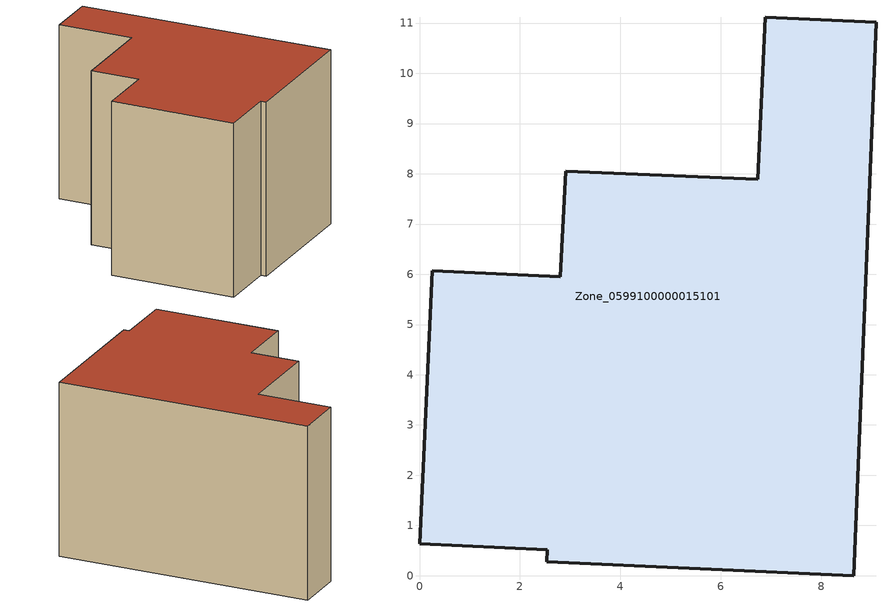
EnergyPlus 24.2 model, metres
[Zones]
Zone_0599100000015101
 floor ground (C_G): 2.55,0.52 0,0.64 0.26,6.07 2.81,5.95 2.91,8.05 6.74,7.89 6.88,11.12 9.09,11.01 8.65,0 2.54,0.27 z1.01
 wall outside (C_F): 9.09,11.01 6.88,11.12 6.74,7.89 2.91,8.05 2.81,5.95 0.26,6.07 0,0.64 2.55,0.52 2.54,0.27 8.65,0 9.09,11.01 z1.01:8.58
 roof outside (C_R): 2.54,0.27 8.65,0 9.09,11.01 6.88,11.12 6.74,7.89 2.91,8.05 2.81,5.95 0.26,6.07 0,0.64 2.55,0.52 z8.58
[BUILDING]
Pand.0599100000015101: North Axis=0; Terrain=City; Loads Convergence Tolerance Value=0.04; Temperature Convergence Tolerance Value=0.4; Solar Distribution=FullExterior; Maximum Number of Warmup Days=25; Minimum Number of Warmup Days=1
[Site:Location]
Rotterdam.The.Hague.AP_ZH_NLD Design_Conditions: Latitude=51.96; Longitude=4.45; Time Zone=1; Elevation=-4.5
[SITE:GROUNDTEMPERATURE:BUILDINGSURFACE]
18, 18, 18, 18, 18, 18, 18, 18, 18, 18, 18, 18
[MATERIAL] Thermal Absorptance=0.9; Solar Absorptance=0.7; Visible Absorptance=0.7
Name | Roughness | Thickness | Conductivity | Density | Specific Heat
G.TC.1975-1991 | MediumSmooth | 0.15 | 0.288461 | 540 | 1210
F.TC.1975-1991 | Rough | 0.3 | 0.230769 | 1920 | 840
R.TC.1975-1991 | MediumRough | 0.2 | 0.153846 | 1500 | 1000
[CONSTRUCTION]
C_G: G.TC.1975-1991
C_F: F.TC.1975-1991
C_R: R.TC.1975-1991
[ZONE]
Zone_0599100000015101: Type=1; Multiplier=1; Ceiling Height=Autocalculate; Volume=Autocalculate; Floor Area=autocalculate; Part of Total Floor Area=Yes
[ZONEINFILTRATION:DESIGNFLOWRATE]
Infil_Zone_0599100000015101: Zone or ZoneList or Space or SpaceList=Zone_0599100000015101; Schedule=AlwaysOn; Design Flow Rate Calculation Method=Flow/Area; Flow Rate per Floor Area=0.003; Constant Term Coefficient=1; Temperature Term Coefficient=0; Velocity Term Coefficient=0; Velocity Squared Term Coefficient=0
[HVACTEMPLATE:ZONE:IDEALLOADSAIRSYSTEM]
Zone_0599100000015101: Maximum Heating Supply Air Temperature=50; Minimum Cooling Supply Air Temperature=13; Maximum Heating Supply Air Humidity Ratio=0.0156; Minimum Cooling Supply Air Humidity Ratio=0.0077; Heating Limit=NoLimit; Cooling Limit=NoLimit; Dehumidification Control Type=ConstantSensibleHeatRatio; Cooling Sensible Heat Ratio=0.7; Dehumidification Setpoint=60; Humidification Control Type=None; Humidification Setpoint=30; Outdoor Air Method=None; Outdoor Air Flow Rate per Person=0.00944; Outdoor Air Flow Rate per Zone Floor Area=0; Outdoor Air Flow Rate per Zone=0; Demand Controlled Ventilation Type=None; Outdoor Air Economizer Type=NoEconomizer; Heat Recovery Type=None; Sensible Heat Recovery Effectiveness=0.7; Latent Heat Recovery Effectiveness=0.65
[ZONECONTROL:THERMOSTAT]
ThermostatControl_Zone_0599100000015101: Zone or ZoneList=Zone_0599100000015101; Control Type Schedule=DualSetpointControlType; Control 1=Thermostat_Zone_0599100000015101; Temperature Difference Between Cutout And Setpoint=0
[THERMOSTATSETPOINT:DUALSETPOINT]
Thermostat_Zone_0599100000015101: Heating Setpoint Temperature Schedule=HeatingSetpoint_Zone_0599100000015101; Cooling Setpoint Temperature Schedule=CoolingSetpoint_Zone_0599100000015101
[SCHEDULE:COMPACT]
HeatingSetpoint_Zone_0599100000015101: Through: 12/31, For: AllDays, Until: 24:00, 21
CoolingSetpoint_Zone_0599100000015101: Through: 12/31, For: AllDays, Until: 24:00, 24
DualSetpointControlType: Through: 12/31, For: AllDays, Until: 24:00, 4
AlwaysOn: Through: 12/31, For: AllDays, Until: 24:00, 1
